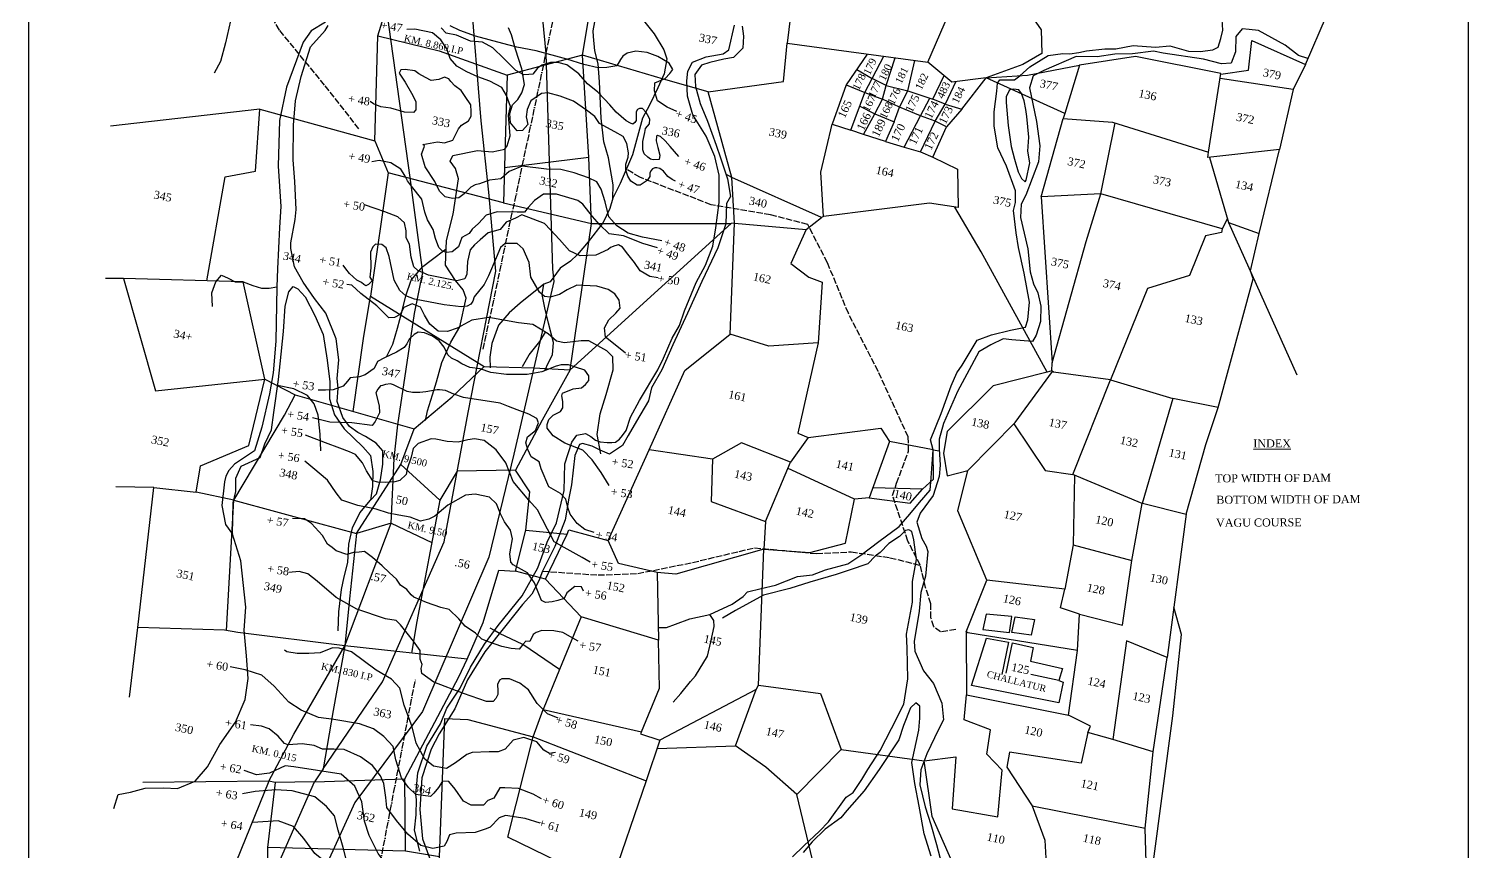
# Model space of a CAD drawing. Header units: millimetres. Extents: x 19 to 559, y 38 to 985.
# Drawn here: x 19 to 559, y 352 to 660 of the extents above; entities that cross this region are included whole.
import ezdxf

# ---------------------------------------------------------------- set-up
doc = ezdxf.new("R2010")
doc.units = ezdxf.units.MM
doc.header["$MEASUREMENT"] = 0
doc.linetypes.add('ACAD_ISO02W100', pattern=[15, 12, -3])
doc.linetypes.add('ACAD_ISO11W100', pattern=[33, 12, -3, 12, -3, 0, -3])
for name, color, linetype in [('CARTTRACK', 30, 'ACAD_ISO02W100'), ('contour', 31, 'Continuous'), ('DO LINE', 3, 'Continuous'), ('NALA', 4, 'Continuous'), ('SURVEY_BND', 7, 'Continuous'), ('SURVEY_NO', 7, 'Continuous'), ('TEXT', 7, 'Continuous')]:
    doc.layers.add(name, color=color, linetype=linetype)
doc.layers.add('TITLE', color=7, linetype='Continuous', lineweight=30)
doc.layers.add('VILL_UNIT_AREA', color=3, linetype='ACAD_ISO11W100', lineweight=25)
doc.styles.get("Standard").update_dxf_attribs({"font": 'TIMES.TTF', "height": 1.3})

msp = doc.modelspace()

# ---------------------------------------------------------------- linework, layer by layer
at = {"layer": 'CARTTRACK', "ltscale": 0.2}
for points in [[(143.08, 622.75), (130.22, 639.12), (113.32, 659.68), (100.37, 682.04)], [(211.9, 457.01), (232.7, 455.6), (247.55, 456.13), (268.11, 460.27), (291.29, 465.76), (314.56, 463.6), (327.61, 464.27), (342.1, 462.06), (353.45, 459.22), (348.83, 468.31), (343.09, 485.31), (344.59, 489.96), (349.02, 501.94), (348.97, 507.32), (337.7, 531.91), (326.52, 553.63), (318.67, 572.57), (311.3, 586.85), (297.36, 590.5), (275.07, 594.3), (248.42, 604.56), (243.35, 607.6)], [(366.79, 435.19), (361.09, 434.25), (358.52, 436.12), (357.43, 439.55), (357.43, 444.77), (355.47, 450.85), (353.45, 459.22)]]:
    msp.add_lwpolyline(points, dxfattribs=at)
at = {"layer": 'contour', "ltscale": 0.2}
for points in [[(168.03, 513.47), (168.76, 517.08), (170.66, 523.04), (172.16, 527.9), (174.15, 535.13), (177.55, 542.82), (180.95, 548.6), (183.29, 559.24), (182.13, 562.46), (179.27, 565.85), (175.59, 571.68), (175.95, 580.85), (178.46, 590.78), (180.34, 603.97), (179.27, 607.82), (177.3, 610.59), (178.28, 612.74), (187.51, 614.62), (192.97, 614.08), (197.72, 615.15), (198.7, 616.41), (199.78, 620.16), (199.11, 627.86), (199.89, 631.09), (198.39, 635.21), (196.66, 638.22), (192.19, 640.56), (187.62, 642.24), (183.54, 644.02), (179.75, 646.25), (177.32, 649.13), (176.04, 652.64), (173.75, 656.04), (170.62, 658.72), (163.98, 660.06), (161.08, 659.89)], [(262.99, 612.33), (259.76, 616.11), (257.84, 618.22), (256.1, 619.9), (255.04, 620.21), (254.55, 620.02), (254.42, 618.28), (255.11, 615.68), (255.85, 612.83), (255.66, 611.28), (253.3, 611.15), (252.31, 611.34), (251.38, 612.08), (250.01, 613.32), (249.46, 614.87), (249.46, 618.04), (250.26, 621.38), (250.45, 622.87), (251.94, 624.61), (252.06, 626.41), (251.26, 628.02), (250.7, 628.89), (249.39, 630.32), (248.28, 630.38), (247.47, 630.01), (246.97, 629.14), (246.97, 627.03), (246.97, 625.79), (246.54, 625.04), (245.79, 624.42), (244.92, 624.86), (243.18, 625.73), (239.46, 629.01), (237.1, 631.68), (235.11, 633.85), (232.67, 636.48), (228.69, 639.58), (225.46, 643.3), (220.99, 646.71), (217.58, 647.52), (214.85, 647.52), (211.68, 646.59), (210, 645.47), (208.2, 643.18), (206.78, 643.11), (204.85, 642.93), (201.93, 644.54), (197.4, 649.07), (193.33, 653.06), (189.36, 655.23), (184.95, 655.61), (179.61, 657.78), (175.76, 658.58), (173.96, 660.51)], [(262.26, 629.22), (258.55, 630.81), (254.95, 633.28), (253.87, 636.96), (253.98, 639.93), (257.85, 641.62), (259.59, 643.43), (260.75, 644.9), (259.4, 647.3), (255.1, 649.77), (251.08, 651.32), (246.82, 651.86), (243.57, 651.05), (241.94, 649.97), (241.17, 648.69), (239.75, 646.33), (235.96, 645.68), (232.79, 645.56), (227.33, 646.88), (220.98, 648.77), (209.46, 651.98), (202.24, 653.37), (196.98, 654.67), (186.78, 657.47), (180.91, 659.55), (177.3, 661.29)], [(261.78, 603.18), (260.53, 603.73), (258.8, 604.87), (257.26, 606.9), (255.82, 607.89), (254.72, 608.09), (253.93, 608.14), (253.09, 607.69), (252.54, 607), (252.14, 606.11), (252.14, 604.92), (251.15, 603.43), (248.52, 601.64), (247.33, 601.59), (244.94, 603.18), (243.9, 604.97), (243.1, 607.3), (243.1, 609.53), (244.05, 612.06), (244.1, 613.79), (243.5, 617.24), (242.06, 619.82), (239.03, 621.66), (233.22, 624.78), (231.53, 627.36), (228.33, 629.67), (223.51, 633.09), (218.45, 634.92), (213.93, 636.16), (211.55, 635.97), (207.52, 633.19), (206.08, 629.91), (205.79, 627.24), (206.38, 624.31), (204.4, 622.13), (202.36, 621.93), (199.88, 625), (199.68, 628.53), (200.62, 631.7), (202.66, 633.7), (204.1, 636.22), (205.14, 639.35), (204.1, 645.2), (201.71, 652.52), (200.22, 657.93), (199.13, 660.61)], [(256.63, 580.78), (249.31, 582.12), (244.03, 583.62), (239.79, 586.45), (236.76, 589.79), (235.39, 595.34), (233.84, 600.17), (232.2, 602.85), (229.06, 604.4), (223.73, 606.24), (218.8, 607.48), (213.42, 607.68), (204.23, 608.74), (199.35, 606.7), (196.31, 603.96), (192.02, 603.46), (188.24, 602.07), (186.69, 601.77), (184.99, 600.82), (182.54, 598.38), (180.55, 596.83), (178.16, 596.59), (175.37, 597.28), (173.28, 599.37), (171.59, 603), (167.85, 608.53), (166.5, 613.24), (167.54, 615.83), (167.64, 616.42), (167.05, 616.87), (172.48, 617.82), (175.17, 617.47), (178.27, 618.53), (179.17, 620.22), (180.36, 622.71), (181.51, 624.1), (184.1, 625.69), (185.09, 627.44), (185.14, 629.28), (185.04, 631.72), (182.85, 634.88), (181.41, 637.07), (179.02, 638.81), (177.52, 640.45), (176.77, 641.45), (175.18, 642.1), (172.99, 641.25), (170.15, 640.85), (168.01, 641.95), (165.57, 643.34), (164.02, 644.48), (160.47, 644.94), (158.82, 644.79), (158.18, 643.64), (160.37, 640.21), (162.81, 636.03), (164.36, 633.03), (164.36, 629.9), (163.56, 628.8), (160.12, 628.95), (154.99, 630.49), (151.3, 630.99), (148.52, 632.08), (147.27, 632.93)], [(254.92, 578.11), (249.54, 579.75), (242.26, 582.66), (236.82, 583.42), (233.27, 586.83), (230.68, 589.87), (227.04, 594.51), (225.08, 595.9), (217.17, 598.3), (212.29, 598.3), (208.87, 595.9), (206.47, 593.24), (205.08, 591.54), (202.35, 591.47), (194.87, 591.64), (190.82, 590.38), (187.84, 587.21), (185.57, 585.13), (184.43, 583.55), (181.64, 581.97), (180.44, 578.49), (178.03, 576.65), (175.88, 576.34), (174.42, 576.84), (173.09, 578.3), (171.83, 581.65), (170.88, 585.06), (168.79, 588.61), (167.78, 591.45), (166.64, 596.32), (162.82, 601.23), (161.23, 603.19), (160.28, 605.27), (158.83, 607.67), (155.09, 610.01), (150.66, 610.9), (147.88, 610.33)], [(255.25, 566.87), (252.06, 567.44), (248.52, 569.56), (246.4, 572.65), (243.85, 575.81), (241.9, 578.4), (240.31, 579.24), (239.02, 578.85), (237.32, 578.24), (236.43, 577.54), (231.91, 575.38), (226.06, 575.16), (222, 576.98), (218.21, 581.26), (214.82, 584.92), (212.58, 587.24), (204.17, 590.55), (201.76, 589.21), (198.28, 587.74), (195.96, 585.06), (191.54, 583.82), (188.46, 581.19), (186.45, 579.27), (184.8, 577.37), (183.77, 573.05), (183.5, 568.32), (182.83, 566.54), (179.8, 565.74), (169.18, 567.92), (165.21, 569.62), (163.65, 571.04), (162.71, 574.7), (162.04, 579.51), (160.84, 581.94), (160.75, 584.48), (160.12, 587.52), (157.71, 589.74), (152.85, 591.62), (149.13, 592.92), (145.16, 594.21)], [(243.04, 538.73), (238.51, 542.27), (235.5, 544.74), (235.18, 548.24), (236.74, 551.2), (239.4, 553.64), (240.98, 555.57), (240.62, 558.52), (239.04, 560.96), (236.45, 562.53), (232.29, 563.83), (224.75, 564.18), (221.17, 562.43), (218.24, 560.67), (214.71, 559.71), (212.69, 559.86), (210.77, 561.53), (207.49, 567.22), (206.93, 572.64), (204.61, 577.73), (202.39, 579.75), (197.95, 579.8), (196.18, 578.29), (194.52, 574.45), (191.69, 567.6), (189.96, 564.44), (186.28, 559.8), (185.82, 558.14), (184.97, 557.03), (183.65, 556.27), (181.38, 556.07), (175.07, 556.78), (163.95, 558.91), (160.72, 560.22), (158.4, 562.18), (156.28, 566.02), (154.46, 574.87), (153.35, 578.1), (151.63, 579.41), (149.31, 579.56), (148.3, 578.5), (147.45, 576.58), (147.6, 570.64), (147.14, 567.12), (148.1, 565.76), (146.68, 564.45), (145.67, 563.95), (144.87, 564.45), (144.11, 565.21), (142.34, 566.06), (139.57, 568.53), (138.2, 570.3), (137.14, 571.61)], [(153.39, 537.26), (155.75, 542.03), (157.57, 548.04), (159.29, 554.51), (160.72, 560.22), (162.65, 566.04), (167, 571.18), (170.17, 573.48), (175.83, 577.76)], [(233.76, 500.97), (232.39, 508.26), (233.55, 515.99), (235.72, 523.24), (238.32, 532.49), (238.18, 537.33), (236.01, 539.56), (229.21, 543.32), (226.32, 543.32), (220.1, 542.52), (217.14, 543.17), (214.03, 545.99), (208.21, 549.43), (202.93, 550.07), (191.73, 552.02), (185.37, 551.01), (179.92, 548.05), (176.24, 546.75), (172.84, 546.96), (169.66, 549.49), (167.71, 552.89), (166.12, 555.92), (163.08, 557.15), (159.97, 555.85), (158.6, 553.17), (156.36, 552.02), (154.33, 551.87), (149.85, 556.42), (143.85, 561.05), (140.38, 564.15), (138.5, 564.44)], [(236.82, 489.08), (233.85, 493.94), (230.51, 498.79), (226.96, 502.41), (220.29, 504.95), (215.93, 507.7), (213.59, 510.57), (213.59, 512.02), (214.24, 513.9), (215.84, 515.5), (218.67, 516.8), (219.54, 518.25), (219.54, 520.64), (219.17, 522.67), (219.4, 523.7), (223.32, 525.29), (226.47, 525.74), (228.01, 526.92), (229.27, 528.46), (229.19, 530.18), (227.8, 532.32), (224.25, 533.5), (221.64, 534.29), (218.85, 534.29), (216.95, 533.79), (211.61, 531.75), (206.11, 530.64), (198.41, 530.64), (192.47, 531.43), (188.46, 532.86), (184.69, 533.27), (181.68, 534.66), (179.96, 535.81), (177.81, 536.81), (176.45, 538.1), (174.98, 540.99), (173.16, 543.32), (170.65, 545.07), (167.64, 546.28), (165.24, 546.5), (163.81, 545.64), (161.95, 543.89), (160.98, 542.24), (160.05, 540.78), (157.2, 539.12), (152.73, 536.94), (150.01, 535.51), (148.83, 532.97), (145.46, 530.57), (143.31, 529.86), (139.84, 529.43), (138.77, 528.18), (137.19, 526.28), (133.38, 524.98), (130.55, 524.83), (127.79, 524.87)], [(204.33, 533.74), (206.85, 538.01), (210.89, 543), (212.98, 546.61)], [(128.79, 502.12), (128.52, 508.31), (127.8, 515.4), (126.28, 519.71), (123.85, 522.85), (118.73, 525.27), (112.62, 526.61)], [(231.24, 471.47), (227.74, 472.63), (224.83, 474.89), (222.24, 478.32), (221.4, 480.84), (220.62, 484.01), (218.61, 486.08), (214.21, 488.61), (211.42, 495.37), (210.64, 497.96), (207.66, 499.9), (206.37, 502.62), (205.65, 505.14), (206.24, 507.4), (209.28, 509.69), (210.38, 512.61), (209.73, 514.22), (206.82, 515.84), (202.42, 517.52), (199.11, 518.69), (196.01, 519.91), (182.24, 522.13), (178.62, 523.36), (175.51, 524.65), (173.31, 524.97), (172.4, 524.97), (168.19, 524.2), (165.86, 523.94), (163.21, 523.94), (161.13, 524.39), (156.08, 526.79), (154.92, 527.17), (153.1, 526.98), (151.94, 526.53), (151.23, 526.4), (150.13, 525.23), (149.48, 523.81), (150.64, 518.9), (150.84, 516.37), (149.15, 513.07), (148.05, 511.65), (140.39, 512.6), (132.23, 512.86), (125.63, 514.41)], [(229.7, 460.4), (226.75, 462.19), (220.04, 465.94), (216.22, 468.02), (213.8, 472.7), (210.02, 480.02), (206.73, 483.66), (200.83, 490.65), (198.17, 497.61), (194.47, 502.47), (189.96, 505.99), (186.43, 506.62), (183.94, 506.16), (180.23, 505.35), (176.1, 505.64), (171.96, 506.46), (170.16, 506.63), (165.3, 504.89), (163.41, 502.92), (162.67, 499.7), (161.18, 495.3), (160.84, 493.27), (158.44, 491.02), (156.5, 490.54), (153.19, 490.22), (150.14, 490.39), (148.31, 490.91), (145.86, 494.64), (144.43, 497.58), (141.75, 500.69), (139.6, 501.77), (135.88, 503.1), (130.6, 505.15), (123.06, 508)], [(227.2, 449.57), (226.48, 451.17), (224, 451.27), (221.06, 448.9), (220.03, 446.78), (217.6, 446.06), (215.54, 445.55), (213.01, 445.34), (211.51, 446.06), (210.32, 449.21), (208.93, 452.66), (206.25, 456.43), (203.97, 457.61), (200.88, 459.42), (200.05, 460.34), (199.67, 463.47), (200.04, 465.68), (200.6, 469.14), (199.88, 472.44), (197.66, 475.53), (196.16, 478.45), (194.61, 482.21), (191.98, 484.79), (186.66, 485.82), (183.05, 485.51), (176.37, 481.7), (171.47, 477.62), (169.25, 476.54), (166.1, 475.71), (162.28, 477.21), (158.05, 477.98), (154.12, 478.7), (149.55, 480.27), (142.68, 481.61), (136.65, 483.62), (134.58, 486.35), (131.33, 491.15), (125.86, 495.69), (122.76, 498.27)], [(225.27, 430.81), (219.49, 434.08), (216.14, 434.63), (211.67, 434.84), (209.56, 434.08), (208.35, 433.25), (207.19, 430.67), (205.66, 430.85), (204.55, 429.49), (203.17, 427.81), (200.11, 428.1), (196.69, 428.76), (192.04, 430.43), (189.13, 431.59), (186.76, 433.74), (182.94, 436.46), (180.56, 439.14), (176.89, 442.66), (173.79, 443.43), (168.37, 445.32), (163.68, 447.24), (162.62, 448.11), (161, 450.18), (158.71, 451.78), (157.22, 454.03), (154.49, 456.39), (151.76, 459.01), (148.16, 462.1), (145.2, 464.37), (143.16, 464.19), (141.05, 463.97), (138.61, 463.24), (134.5, 464.59), (133.01, 465.93), (131.33, 467.13), (129.48, 470.44), (125.25, 474.85), (122.74, 476.67), (118.16, 476.71)], [(217.71, 401.91), (213.75, 403.53), (209.88, 407.44), (206.58, 412.57), (203.38, 415.1), (199.51, 416.67), (196.6, 416.67), (195.74, 416.24), (195.07, 414.57), (195.17, 412.19), (195.17, 410.81), (194.45, 409.28), (193.36, 408.14), (190.9, 408.15), (182.26, 411.24), (171.14, 415.49), (166.7, 418.63), (166.46, 420.59), (166.8, 422.07), (166.08, 424.07), (166.08, 425.97), (166.03, 427.26), (163.54, 430.74), (161.2, 433.84), (158.62, 436.89), (157.1, 438.55), (153.04, 439.22), (142.25, 442.8), (134.55, 447.11), (127.48, 453.31), (123.95, 455.98), (120.71, 456.93), (116.79, 456.5)], [(216.74, 389.15), (214.51, 388.71), (212.38, 390.02), (209.72, 393.11), (204.87, 394.71), (200.9, 393.69), (197.83, 390.31), (195.32, 389.39), (191.92, 389.34), (185.53, 389.15), (183.55, 388.32), (179.33, 385.18), (175.89, 383.05), (171.04, 383.97), (167.79, 386.53), (164.55, 392.63), (163.04, 398.66), (160.09, 406.88), (158.44, 413.22), (155.33, 416.54), (149.57, 419.92), (140.27, 426.84), (135.72, 428.2), (133.2, 428.34), (128.53, 426.41), (124.31, 426.17), (120, 426.17), (116.03, 426.75), (115.21, 427.38)], [(211.55, 371.76), (208.35, 373.51), (202.91, 375.57), (197.71, 375.88), (195.83, 375.88), (193.64, 371.95), (191.45, 371.13), (189.82, 369.38), (185.19, 369.38), (182.31, 370.82), (179.18, 375.32), (176.8, 378.2), (174.42, 378.39), (172.85, 376.01), (171.16, 373.88), (169.88, 372.58), (164.37, 373.39), (161.62, 376.02), (158.99, 379.65), (156.92, 386.35), (155.92, 391.29), (152.41, 395.13), (148.59, 398.01), (143.27, 399.82), (133.73, 401.4), (127.97, 402.22), (121.45, 404.91), (116.82, 407.97), (111.31, 413.97), (106.68, 418.04), (100.4, 420), (94.83, 421.13)], [(210.96, 362.66), (205.35, 364.33), (197.96, 365.52), (195.58, 364.57), (192.28, 361.16), (190.77, 360.48), (186.59, 359.09), (179.55, 358.89), (177.05, 358.3), (176.06, 355.8), (174.97, 354.04), (170.84, 353.17), (166.23, 354.2), (161.43, 358.44), (157.22, 363.6), (153.51, 368.51), (153.19, 372.24), (152.36, 377.48), (151.2, 380.36), (148.18, 384.25), (143.65, 387.43), (137.56, 390.22), (133.71, 390.3), (129.46, 390.34), (126.28, 391.72), (121.83, 392.28), (116.57, 392.01), (115.22, 392.41), (112.87, 395.27), (109.42, 397.96), (106.56, 398.96), (102.51, 399.43)], [(204.55, 342.72), (200.48, 344.85), (192.62, 347.04), (184.3, 347.81), (177.53, 347.29), (171.33, 342.85), (167.14, 339.5), (165.65, 336.6), (164.56, 335.89), (163.01, 336.34), (159.79, 340.27), (156.69, 342.91), (154.37, 345.81), (150.31, 351.23), (146.89, 357.99), (145.21, 363.38), (144.18, 370.6), (141.6, 376.52), (136.44, 380.96), (118.69, 383.7), (115.46, 384.08), (109.51, 381.32), (104.68, 380.67), (100.1, 382.35)], [(204.4, 332.33), (196.22, 335.92), (192.36, 337.62), (180.65, 337.36), (179.27, 333.96), (176.85, 331.68), (173.7, 330.57), (168.33, 331.09), (162.51, 331.23), (151.39, 335.08), (144.65, 338.94), (138.82, 347.1), (137.23, 353.55), (135.27, 360.02), (133.96, 365.38), (130.94, 368.87), (126.56, 372.53), (118.12, 374.75), (111.9, 375.15), (104.18, 374.43), (99.41, 373.58)], [(200.97, 315.66), (190.08, 318.64), (179.45, 320.77), (166.71, 321.69), (162.72, 321.56), (162.06, 319.84), (162.59, 317.19), (160.53, 315.2), (155.95, 315.53), (150.54, 317.19), (147.29, 322.76), (144.63, 325.94), (139.19, 329.39), (137, 330.78), (134.47, 335.16), (132.41, 343.1), (130.48, 348.07), (126.5, 351.19), (122.38, 356.83), (118.53, 361.33), (112.82, 363.46), (103.38, 362.88)]]:
    msp.add_lwpolyline(points, dxfattribs=at)
at = {"layer": 'DO LINE', "ltscale": 10}
for points in [[(66.2, 488.31), (52.04, 488.62)], [(57.12, 409.82), (60.22, 435.92), (66.2, 488.31), (82.03, 486.66)]]:
    msp.add_lwpolyline(points, dxfattribs=at)
at = {"layer": 'NALA', "ltscale": 0.2}
for points in [[(44.95, 689.4), (54.91, 689.31), (63.72, 690.3), (73.76, 691.53), (80.67, 692.85), (87.01, 692.77), (92.53, 691.37), (94.01, 689.31), (95.74, 683.23), (94.91, 674.35), (94.91, 663.13), (93.07, 654.94), (91.15, 647.9), (88.86, 643.64)], [(238.24, 596.77), (238.31, 601.77), (236.62, 611.82), (234.87, 617.86), (233.93, 626.73), (233.24, 640.33), (232.8, 647.14), (231.55, 651.9), (230.99, 657.27), (230.93, 659.46), (234.12, 676.99)], [(248.69, 664.56), (253.77, 658.34), (257.34, 652.34), (258.53, 648.97), (257.49, 643.28), (255.12, 638.14), (252.04, 631.65), (249.4, 626.7), (245.66, 613.01), (241.05, 602.19), (238.24, 596.77), (237.13, 592.91), (234.66, 587.66), (229.04, 580.41), (224.99, 575.64), (222.38, 573.19), (218.47, 570.52), (214.74, 565.38), (212.32, 564.55), (203.52, 557.41), (199.44, 553.85), (195.35, 549.16), (192.93, 542.37), (192.14, 537.19), (192.31, 533.2)], [(255.58, 435.97), (258.33, 435.9), (261.75, 437.17), (267.06, 439.18), (274.64, 440.79), (282.91, 444.65), (287.14, 447.53), (288.75, 449.34), (293.78, 450.55), (299.16, 451.82), (307.48, 454.98), (313.01, 455.61), (317.91, 457.55), (326.3, 459.83), (331.2, 462.98), (337.91, 468.15), (345.52, 473.75), (349.61, 478.37), (353.17, 482.8), (357.13, 487.36), (357.54, 491.99), (358.28, 502.42), (357.34, 506.18), (361.23, 516.1), (364.99, 526.47), (367.14, 531.29), (369.22, 534.18), (374.81, 543.53), (380.18, 545.6), (387.23, 547.28), (392.87, 548.49), (393.74, 551.17), (394.42, 557.85), (392.4, 568.72), (390.25, 578.31), (389.38, 583.78), (388.44, 592.1), (389.18, 595.18), (389.18, 599.54), (385.82, 608.76), (382.53, 615.63), (381.19, 623.68), (381.19, 629.11), (382.13, 636.89), (382.4, 639.84), (383.34, 641.05), (388.78, 641.05), (390.73, 642.57), (394.49, 645.92), (398.79, 648.54), (401.34, 650.21), (406.84, 650.95), (409.53, 650.82), (412.88, 651.29), (415.77, 651.96), (422.69, 652.76), (426.78, 652.76), (433.27, 653.91), (441.66, 653.37), (446.97, 653.84), (453.95, 651.83), (458.31, 651.76), (463.08, 652.36), (465.16, 653.37), (466.1, 656.59), (466.84, 659.74), (466.64, 663.7)], [(103.92, 502.05), (99.87, 499.4), (96.41, 497.16), (94.27, 494.71), (93.15, 492.58), (92.74, 490.44), (91.72, 481.58), (93.04, 474.45), (95.69, 470.89), (95.9, 482.6), (96.92, 486.87), (96.92, 491.86), (98.95, 496.34), (106.09, 499.6), (107.83, 504.72), (110.37, 510.01), (111.19, 516.43), (112.93, 528.79), (113.54, 534.7), (114.77, 546.75), (115.48, 556.32), (116.8, 561.61), (118.44, 563.65), (120.17, 562.73), (122.92, 559.78), (126.59, 552.75), (129.65, 545.63), (131.18, 536.06), (132.23, 527.98), (132.04, 521.57), (133.99, 515.55), (137.49, 510.29), (144.58, 503.59), (147.44, 500.38), (148.29, 494.39), (148.22, 488.73), (147.44, 483.59), (149.65, 485.95), (151.15, 491.22), (152, 497.14), (152.08, 502.06), (149.58, 504.95), (145.58, 507.52), (142.72, 508.95), (139.51, 511.23), (137.08, 514.58), (134.94, 520.64), (135.28, 525.63), (134.94, 529.24), (135.51, 536.23), (134.51, 544.02), (130.66, 553.64), (126.45, 559.21), (122.23, 565.23), (118.88, 571.01), (117.59, 577.92), (117.59, 579.99), (119.16, 588.74), (119.52, 592.52), (119.02, 603), (118.45, 611.11), (118.52, 624.08), (119.37, 633.28), (121.44, 642.32), (124.94, 653.44), (130.37, 659.61), (131.51, 661.46)], [(130.52, 662.65), (125.2, 659.48), (122.18, 655.24), (119.68, 648.5), (115.88, 638.34), (113.33, 625.88), (112.87, 608.69), (113.79, 593.63), (113.28, 585.81), (112.56, 570.24), (112.36, 563.5), (111.99, 543.15), (110.99, 531.28), (109.54, 523.42), (106.64, 510.93), (103.92, 502.05)], [(164.37, 373.39), (165.14, 381.49), (168.5, 391.42), (173.67, 399.83), (176.09, 405.67), (181.06, 413.13), (184.96, 421.04), (190.2, 429.73), (195.23, 436.7), (204.24, 447.8), (210.15, 458.33), (213.65, 467.88), (217.07, 475.12), (220.03, 487.23), (220.23, 497.29), (222.86, 505.38), (224.8, 508), (227.96, 508.54), (230.04, 507.53), (231.72, 506.12), (233.53, 505.52), (236.15, 505.25), (237.83, 505.25), (239.24, 505.38), (240.71, 506.52), (241.85, 507.8), (243.26, 509.74), (244.81, 514.7), (248.24, 520.97), (255.15, 532.43), (257.24, 536.79), (260.47, 544.27), (263.22, 549.03), (265.1, 554.53), (269.47, 565.1), (273.03, 571.67), (275.71, 578.78), (276.8, 585.66), (278.07, 595.11), (278.14, 605.41), (276.46, 612.38), (273.17, 620.03), (268.2, 627.98), (266.19, 634.95), (265.92, 640.72), (266.32, 644.34), (268.14, 647.74), (273.24, 649.69), (279.62, 650.83), (281.7, 652.37), (283.85, 661.62)], [(286.74, 661.18), (287.2, 657.46), (287, 652.96), (283.44, 649.48), (279.89, 648.81), (274.58, 647.6), (271.5, 646.53), (269, 643.08), (269.2, 638.65), (271.01, 632.22), (273.76, 625.58), (276.93, 616.56), (278.61, 611.86), (281.16, 604.05), (282.37, 597.41), (280.83, 594.8), (280.62, 587.13), (277.6, 578.14), (271.55, 565.57), (266.25, 553.63), (260.67, 541.86), (256.64, 532.44), (252.74, 525.66), (251.6, 520.77), (247.15, 513.23), (243.93, 507.8), (241.92, 504.11), (236.95, 500.82), (233.46, 502.3), (230.44, 503.91), (226.88, 504.85), (225.81, 504.45), (223.99, 500.36), (222.78, 489.32), (221.77, 484.35), (220.43, 476.31), (216.53, 466.22), (211.9, 457.01), (210.49, 453.45), (207.94, 448.36), (204.37, 444.58), (198.13, 436.66), (190.26, 426.85), (183.82, 416.3), (178.97, 405.47), (173.13, 396.02), (170.1, 390.35), (166.61, 379.55), (165.87, 367.72), (166.88, 356.72), (169.5, 349.58)], [(498.73, 649.05), (495.21, 650.24), (490.23, 654.1), (480.17, 659.58), (476.73, 660), (474.13, 660.14), (471.68, 657.33), (471.54, 651.58), (469.99, 647.3), (466.34, 647.02), (459.67, 648.78), (444.53, 651.09), (440.81, 651.79), (432.94, 650.87), (426.41, 650.66), (419.8, 649.68), (411.87, 649.82), (399.83, 644.61), (395.82, 642.64), (394.42, 638.08), (397.02, 625.45), (398.28, 616.4), (397.72, 610.32), (393.01, 597.83), (391.26, 594.47), (391.04, 589.51), (393.78, 577.73), (394.7, 569.19), (395.89, 564.7), (397.51, 561.26), (398.63, 556.35), (398.56, 550.53), (396.88, 545.41), (395.54, 543.09), (387.82, 543.72), (384.59, 544.01), (379.93, 541.86), (375.44, 539.19), (370.87, 530.77), (367.36, 524.32), (362.22, 512.36), (360.54, 506.51), (360.54, 502.8), (360.89, 496.76), (360.54, 492.44), (358.29, 485.36), (353.44, 478.76), (352.18, 475.33), (354.08, 469.32), (355.62, 466.44), (356.32, 464.41), (355.41, 455.15), (353.65, 448.99), (353.02, 441.98), (351.2, 430.68), (351.41, 427.1), (354.71, 419.66), (358.37, 414.91), (361.6, 407.61), (362.16, 401.3), (360.27, 397.65), (355.91, 388.63), (353.73, 382.6), (353.31, 376.92), (355.35, 368.73), (357.39, 362.14), (359.49, 354.63), (361.46, 347.47)], [(88.18, 556.12), (87.9, 561.34), (89.41, 565.38), (91.55, 567.96), (94.08, 566.73), (96.72, 565.38), (99.75, 565.38), (103.29, 563.98), (106.55, 563.02), (109.42, 563.02), (112.36, 563.5)], [(212.8, 532.21), (214.08, 535.13), (215.63, 538.11), (215.96, 542.73), (214.14, 549.91), (212.71, 555.69), (211.73, 560.7), (212.32, 564.55)], [(135.35, 434.69), (135.51, 441.74), (136.55, 450.16), (137.51, 454.96), (138.88, 460.21), (139.36, 467.1), (140.72, 473.27), (143.38, 478.91), (147.44, 483.59)], [(51.24, 368.07), (52.8, 373.31), (57.43, 374.21), (62.97, 375.72), (69.91, 375.82), (75.14, 375.62), (81.68, 378.33), (86.31, 383.76), (90.95, 392.04), (96.79, 400.48), (100.41, 408.92), (101.62, 416.81), (100.92, 425.35), (100.11, 434.9), (100.72, 443.5), (98.81, 460.89), (95.69, 470.89)], [(305.56, 350.01), (309.82, 354.11), (315.7, 359.62), (319.09, 363.11), (325.71, 372.37), (328.34, 374.1), (331.52, 379), (333.8, 382.73), (338.37, 389.87), (342.72, 398.02), (347.36, 407.17), (348.81, 416.7), (348.54, 428.2), (348.26, 433.38), (350.61, 445.46), (350.55, 453.1), (352, 461.38), (351.03, 468.7), (350.34, 471.88), (349.16, 472.5), (347.92, 472.29), (345.71, 470.01), (341.63, 467.39), (338.38, 464.01), (336.58, 462.69), (333.75, 459.73), (326.81, 457.38), (321.91, 455.79), (312.02, 452.96), (304.56, 450.47), (294.75, 448.06), (284.2, 442.23), (279.29, 439.47)], [(260.8, 407.91), (263.76, 411.13), (267.32, 415.69), (269.2, 417.77), (273.77, 425.17), (274.91, 430.53), (276.18, 436.23), (276.05, 438.58), (274.64, 440.79)], [(357.55, 350.28), (354.9, 358.57), (353.03, 369), (351.39, 377.45), (350.3, 385.31), (352.88, 397.47), (353.34, 401.9), (353.34, 406.5), (351.86, 407.74), (349.76, 405.87), (347.19, 399.26), (345.47, 393.89), (338, 382.68), (332.45, 374.71), (325.98, 367.31), (323.72, 364.59), (317.76, 360.34), (312.94, 355.59), (309.61, 351.59)], [(165.88, 352.08), (163.93, 359.99), (164.54, 365.76), (164.67, 371.53), (164.37, 373.39)]]:
    msp.add_lwpolyline(points, dxfattribs=at)
msp.add_lwpolyline([(393.1, 603.54), (394.52, 609.97), (393.79, 614.34), (394.16, 619.66), (393.39, 627.31), (392.98, 629.92), (392.46, 633.2), (391.44, 636.02), (390.41, 637.3), (388.36, 637.61), (387.33, 637.46), (386.77, 637.1), (385.64, 634.69), (385.64, 632.59), (386.36, 623.98), (387.48, 616.08), (388.82, 611.33), (390.11, 606.66), (391.44, 604.1), (392.82, 602.87)], close=True, dxfattribs=at)
at = {"layer": 'SURVEY_BND', "ltscale": 0.2}
for points in [[(313.45, 917.03), (264.19, 814.9), (228.89, 742.52), (208.03, 703.72), (213.18, 650.94), (215.58, 570.1), (216.09, 565.57), (201.18, 500.81), (191.71, 462.23), (166.91, 404.44), (141.56, 370.33), (117.9, 318.58), (104.74, 289.87), (89.01, 238.12), (74.6, 188.34)], [(129.72, 382.98), (151.98, 415.53), (175.07, 468.02), (184, 516.42), (194.42, 569.36), (191.71, 598.96), (188.86, 625.78), (185.02, 673.34), (181.36, 709.9), (203.24, 751.32), (214.6, 773.09), (240.48, 801.05), (245.91, 806.76)], [(155.16, 475.04), (156.29, 499.18), (157.65, 511.89), (163.95, 553.52), (167, 568.85), (162.25, 604.54), (154.45, 660.86), (147.14, 715.67), (166.16, 754.2)], [(449.21, 710.91), (383.98, 697.17), (367.64, 696.2), (309.07, 700.01), (303.54, 654.8), (356.3, 647.65), (367.32, 673.19), (380.74, 692.36), (395.05, 681.72), (392.77, 668.49), (398.81, 659.84), (399.05, 650.98), (391.9, 646.84), (378.16, 641.89), (365.29, 640.26), (356.3, 647.65)], [(273.94, 636.56), (257.28, 641.37), (226.92, 650.31), (231.58, 678.62), (285.39, 673.75), (309.07, 700.01)], [(150.14, 657.51), (159.59, 687.93), (199.64, 693.42), (231.58, 678.62)], [(497.89, 646.85), (505.69, 665.08), (521.93, 666.92)], [(149, 618.23), (150.14, 657.51), (173.1, 651.95), (198.7, 642.86), (197.93, 617.62), (197.21, 595.01), (154.07, 606.23)], [(317.14, 589.87), (316.5, 589.47), (282.87, 604.48), (273.94, 636.56), (302.25, 640.41), (303.54, 654.8)], [(466.1, 643.15), (476.43, 644.66), (477.74, 655.77), (497.89, 646.85), (493.25, 637.49), (465.86, 641.62)], [(226.92, 650.31), (198.7, 642.86)], [(229.26, 612), (226.92, 650.31)], [(333.54, 650.74), (325.73, 639.15), (332.66, 636.35), (339.81, 649.89)], [(340.73, 638.94), (344.09, 649.31)], [(340.73, 638.94), (348.74, 636.99), (351.41, 648.32)], [(407.66, 628.51), (406.96, 626.64), (425.51, 625.24), (461.47, 614), (466.15, 643.48), (434.12, 649.87), (413.11, 646.58)], [(329.64, 644.95), (335.45, 641.64)], [(348.74, 636.99), (358.11, 633.9), (362.39, 642.65)], [(378.16, 641.89), (393.7, 642.84), (413.11, 646.58), (407.66, 628.51), (378.16, 641.89)], [(325.73, 639.15), (320.38, 624.52), (327.38, 622.22), (332.66, 636.35)], [(332.66, 636.35), (339.36, 633.82), (340.73, 638.94), (335.45, 641.64)], [(353.57, 627.56), (345.64, 630.87), (348.74, 636.99)], [(366.73, 640.44), (362.73, 632.02), (358.11, 633.9)], [(362.73, 632.02), (369.07, 630.15), (378.16, 641.89)], [(493.25, 637.49), (488.08, 614.97), (461.28, 612), (461.28, 612), (461.47, 614)], [(330.75, 631.25), (336.47, 628.41), (339.36, 633.82)], [(345.64, 630.87), (339.36, 633.82)], [(359.05, 625.54), (353.57, 627.56), (357.03, 634.25)], [(369.07, 630.15), (363.23, 623.45), (359.05, 625.54), (362.73, 632.02)], [(105.9, 630.13), (50, 623.68)], [(86.12, 565.78), (92.94, 604.76), (104.32, 606.86), (105.9, 630.13), (149, 618.23), (154.07, 606.23), (147.4, 560.01)], [(343.68, 625.32), (340.43, 617.97), (332.21, 620.56), (336.47, 628.41)], [(336.47, 628.41), (343.68, 625.32), (345.64, 630.87)], [(340.43, 617.97), (347.44, 615.86), (353.57, 627.56)], [(421.07, 598.38), (398.78, 597.23), (406.96, 626.64)], [(358.11, 612.12), (367.43, 607.56), (367.65, 593.26), (356.91, 594.84), (317.14, 589.87), (316.2, 606.44), (320.38, 624.52)], [(332.21, 620.56), (327.38, 622.22)], [(347.44, 615.86), (353.5, 614.14), (359.05, 625.54)], [(353.5, 614.14), (358.11, 612.12), (363.23, 623.45)], [(468.57, 589.17), (466.63, 585.3), (421.07, 598.38), (426.49, 624.94)], [(197.21, 595.01), (230.29, 587.32), (229.26, 612), (197.63, 608.11)], [(461.8, 612.05), (469.02, 587.65), (480.53, 583.56), (488.08, 614.97)], [(283.89, 587.34), (282.87, 604.48), (280.6, 605.76)], [(402.73, 532.12), (401.08, 531.62), (376.31, 576.71), (366.42, 593.44)], [(398.78, 597.23), (402.86, 535.01), (415.65, 580.52), (421.07, 598.38)], [(283.89, 587.34), (310.72, 585.05), (316.5, 589.47)], [(205.65, 472.33), (221.1, 470.85), (221.81, 472.46), (236.43, 468.53), (251.9, 502.43), (265.25, 532.23), (282.21, 545.77), (283.89, 587.34), (282.55, 587.21)], [(230.29, 587.32), (282.55, 587.21), (222.22, 532.48), (230.29, 587.32)], [(310.72, 585.05), (304.95, 572.24), (311.75, 567.19), (316.7, 565.34), (315.15, 542.54), (296.71, 541.3), (282.21, 545.77)], [(466.63, 585.3), (466.34, 583.95), (460.41, 582.67), (454.39, 567.75), (438.58, 562.94), (424.73, 528.68), (403.33, 531.6), (402.73, 532.12), (402.86, 535.01)], [(465.08, 518.28), (478.17, 566.56), (477.25, 569.54), (480.53, 583.56)], [(469.02, 587.65), (494.57, 530.6)], [(54.81, 566.69), (48.06, 566.71)], [(107.87, 528.97), (99.75, 565.38), (54.81, 566.69), (66.85, 524.56), (107.87, 528.97)], [(140.94, 516.86), (144.74, 544.17), (147.4, 560.01), (189.97, 533.7)], [(315.15, 542.54), (307.53, 508.69), (311.44, 507.05), (304.85, 497.89), (286.4, 505.09), (275.59, 498.92), (251.9, 502.43)], [(96.16, 483.68), (82.03, 486.66), (83.72, 496.49), (101.86, 504.04), (107.87, 528.97), (119.24, 523.08)], [(179.96, 494.54), (173.39, 483.64), (158.85, 497.03), (163.8, 510.31), (177.97, 522.27), (189.97, 533.7), (208.63, 533.19), (222.22, 532.48), (211.74, 513.63), (201.73, 494.91)], [(401.08, 531.62), (380.82, 526.44), (363.48, 509.29), (362.19, 501.2), (363.48, 492.68), (371.24, 494.74), (388.99, 512.74), (403.03, 531.86)], [(388.47, 512.21), (400.28, 494.74), (410.64, 493.18), (424.73, 528.68)], [(424.73, 528.68), (448.13, 521.69), (436.67, 482.38), (410.64, 493.18)], [(96.16, 483.68), (115.13, 515.5), (119.24, 523.08), (163.8, 510.31)], [(436.71, 482.52), (453.08, 478.43), (460.54, 504.53), (465.08, 518.28), (448.13, 521.69)], [(311.44, 507.05), (338.64, 510.65), (341.94, 505.61), (334.31, 484.51), (328.85, 484.03), (328.85, 484.03), (303.75, 495.58)], [(354.3, 487.79), (358.4, 491.44), (358.28, 502.42), (341.94, 505.61)], [(358.28, 502.42), (360.58, 502.09)], [(142.21, 471.08), (158.85, 497.03)], [(275.59, 498.92), (275.07, 483.07), (295.43, 475.66), (304.85, 497.89)], [(183.71, 424.06), (189.68, 437.75), (195.49, 457.35), (201.82, 457.02), (205.65, 472.33), (207.11, 486.8), (201.73, 494.91), (179.96, 494.54)], [(410.73, 466.86), (407.62, 450.32), (378.4, 453.68), (367.54, 479.59), (371.24, 494.74)], [(411.28, 492.91), (410.73, 466.86), (432.79, 461), (436.67, 482.38)], [(334.31, 484.51), (349.66, 482.45), (354.3, 487.79), (335.64, 488.18)], [(93.44, 434.77), (96.16, 483.68), (127.43, 475.18), (142.21, 471.08), (139.54, 446.6), (137.75, 429.02)], [(173.39, 483.64), (164.78, 438.21), (162.73, 426.33)], [(295.43, 475.66), (294.86, 465.3), (312.07, 464.06), (325.46, 467.56), (328.85, 484.03)], [(137.75, 429.02), (155.16, 475.04), (142.21, 471.08)], [(155.16, 475.04), (170.39, 467.81)], [(453.08, 478.43), (445.94, 424.66), (430.69, 430.89), (425.63, 393.98), (416.29, 396.55), (417.32, 398.94), (409.02, 403.05), (412.44, 427.29), (413.13, 440.89), (429.22, 436.78), (432.79, 461)], [(226.39, 439.95), (213.03, 453.99), (221.1, 470.85)], [(294.86, 465.3), (261.89, 455.95), (254.88, 456.46), (240.34, 459.84), (236.43, 468.53)], [(291.93, 412.68), (292.82, 414.32), (294.86, 465.3)], [(213.03, 453.99), (201.82, 457.02)], [(254.88, 456.46), (255.36, 431.16)], [(412.44, 427.29), (371.32, 433.88), (371.32, 433.88), (370.71, 434.31), (378.4, 453.68)], [(413.13, 440.89), (406.02, 443.33), (407.62, 450.32)], [(440.05, 234.99), (444.34, 234.08), (444.34, 311.94), (440.59, 346.45), (448.09, 402.85), (451.38, 433.27), (448.45, 443.53)], [(249.01, 396.88), (255.68, 413.18), (255.36, 431.16), (226.39, 439.95), (218.24, 420.24), (212.09, 405.22)], [(387.75, 440.1), (378.15, 440.97), (376.97, 435.17), (386.89, 434.06), (387.75, 440.1)], [(389, 439.93), (396.28, 438.89), (395, 433.06), (387.72, 434.02), (389, 439.93)], [(137.75, 429.02), (97.68, 434.03), (92.66, 434.91), (60.22, 435.92)], [(218.24, 420.24), (204.55, 429.49), (195.71, 433.65), (193.85, 434.78), (192.21, 435.68)], [(370.71, 434.31), (370.77, 410.63), (409.02, 403.05)], [(405.34, 407.66), (372.65, 414.13), (378.32, 431.9), (386.54, 430.48), (383.98, 418.3)], [(109.28, 378.41), (118.64, 395.94), (137.75, 429.02)], [(160.56, 352.13), (160.34, 379.22), (180.56, 417.43), (183.71, 424.06), (137.75, 429.02), (133.45, 404.8), (129.72, 382.98), (126.39, 378.13), (160.34, 379.22)], [(385.66, 418.84), (388.05, 430.21), (395.71, 428.41), (394.76, 423.3), (406.73, 420.54), (405.34, 416.08), (394.86, 418.26)], [(440.79, 389.39), (445.94, 424.66)], [(405.34, 416.08), (407.05, 415.49), (405.34, 407.66)], [(254.81, 390.55), (284.26, 391.6), (291.93, 412.68), (255.88, 393.69)], [(292.82, 414.32), (316.13, 411.23), (323.8, 390.24)], [(400.42, 340.93), (396.05, 341.88), (393.58, 347), (375.87, 348.64), (366.66, 345.32), (357.98, 365.08), (354.93, 385.93), (366.73, 387.43), (365.42, 367.95), (382.58, 365.01), (384.13, 382.49), (378.38, 388.46), (379.83, 397.64), (369.92, 401.28), (370.77, 410.63)], [(208.38, 395.01), (212.09, 405.22), (249.01, 396.88), (248.64, 396.13), (255.88, 393.69), (250.74, 378.51)], [(173.3, 350.02), (175.25, 401.88), (183.86, 401.43), (208.38, 395.01)], [(237.15, 338.71), (198.87, 357.42), (208.38, 395.01), (250.74, 378.51), (237.15, 338.71)], [(416.29, 396.55), (413.77, 385.06), (386.9, 389.2), (385.92, 383.55), (395.43, 369.11), (437.77, 360.75), (440.79, 389.39), (425.63, 393.98)], [(307.18, 373.37), (295.6, 383.59), (284.26, 391.6)], [(412.53, 242.87), (375.39, 247.44), (377.62, 266.94), (353.55, 270.74), (346.57, 286.68), (327.34, 288.84), (316.08, 336.36), (307.18, 373.37), (323.8, 390.24), (354.93, 385.93)], [(111.74, 377.9), (109.28, 378.41), (62.12, 377.8)], [(109.28, 378.41), (84.82, 318.06), (84.57, 291.96), (76.83, 220.99), (73.21, 195)], [(97.17, 311.7), (126.39, 378.13)], [(126.39, 378.13), (111.74, 377.9), (108.82, 353.54)], [(395.43, 369.11), (400.19, 356.26), (400.57, 349.53), (438.22, 343.63), (437.77, 360.75)], [(167.42, 308.51), (173.3, 350.02), (160.56, 352.13), (108.82, 353.54), (108.68, 319.72)]]:
    msp.add_lwpolyline(points, dxfattribs=at)
at = {"layer": 'TITLE', "ltscale": 0.2}
msp.add_lwpolyline([(19.36, 985.39), (558.82, 985.39), (558.82, 37.61), (19.36, 37.61)], close=True, dxfattribs=at)
at = {"layer": 'VILL_UNIT_AREA', "ltscale": 0.2}
for points in [[(189.67, 540.15), (206.33, 618.29), (240.31, 780.22), (278.59, 961.57)], [(115.48, 158.94), (147.95, 331.39), (164.29, 416.64)]]:
    msp.add_lwpolyline(points, dxfattribs=at)

# ---------------------------------------------------------------- texts
at = {"layer": 'CARTTRACK', "ltscale": 0.2}
for s, height, rotation, p in [('+ 47', 3, 351.4889, (151.03, 660.18)), ('KM. 8.860.I.P', 2.6, 347.1669, (159.75, 655.54)), ('+ 48', 3, 351.4889, (138.84, 632.63)), ('+ 45', 3, 342.0261, (261.41, 627.18)), ('+ 49', 3, 351.4889, (138.99, 611.11)), ('+ 46', 3, 342.0261, (264.63, 609.33)), ('+ 47', 3, 342.0261, (262.32, 600.78)), ('+ 50', 3, 351.4889, (137, 593.19)), ('+ 49', 3, 342.0261, (254.43, 575.92)), ('+ 48', 3, 342.0261, (257.07, 579.06)), ('+ 51', 3, 351.4889, (128.05, 572.29)), ('+ 52', 3, 351.4889, (129.23, 564.06)), ('KM. 2.125.', 2.6, 347.1669, (160.84, 566.36)), ('+ 50', 3, 351.7439, (254.89, 565.26)), ('+ 51', 3, 351.7439, (242.56, 536.65)), ('+ 53', 3, 351.4889, (118.05, 525.88)), ('+ 54', 3, 351.4889, (116.03, 514.46)), ('+ 55', 3, 351.4889, (113.74, 508.42)), ('KM. 9.500', 2.6, 347.1669, (151.6, 499.88)), ('+ 56', 3, 351.4889, (112.5, 499.02)), ('+ 52', 3, 351.7439, (237.63, 496.66)), ('+ 53', 3, 351.7439, (237.3, 485.45)), ('+ 57', 3, 351.4889, (108.31, 474.79)), ('KM. 9.50', 2.6, 347.1669, (161.11, 473.16)), ('+ 54', 3, 351.7439, (231.62, 469.28)), ('+ 58', 3, 351.4889, (108.53, 456.57)), ('+ 55', 3, 351.7439, (229.98, 458.2)), ('+ 56', 3, 351.7439, (227.6, 447.45)), ('+ 57', 3, 351.7439, (225.48, 427.95)), ('+ 60', 3, 351.4889, (85.72, 420.84)), ('KM. 830 I.P', 2.6, 347.1669, (128.71, 420.24)), ('+ 61', 3, 351.4889, (92.71, 398.88)), ('+ 58', 3, 343.5165, (216.52, 400.13)), ('KM. 0.015', 2.6, 347.1669, (102.71, 389.43)), ('+ 59', 3, 343.5165, (213.65, 387.09)), ('+ 62', 3, 351.4889, (90.75, 382.4)), ('+ 63', 3, 351.4889, (89.27, 372.62)), ('+ 60', 3, 343.5165, (211.56, 370.04)), ('+ 64', 3, 351.4889, (91.15, 361.15)), ('+ 61', 3, 343.5165, (210.1, 361.5))]:
    msp.add_text(s, height=height, rotation=rotation, dxfattribs=at).set_placement(p)
at = {"layer": 'SURVEY_NO', "ltscale": 0.2}
for s, height, rotation, p in [('337', 3, 348.0718, (270.27, 655.55)), ('179', 2.8, 64.3219, (334.48, 642.62)), ('178', 2.8, 64.3219, (330.45, 636.9)), ('180', 2.8, 64.3219, (340.22, 640.46)), ('181', 2.8, 64.3219, (346.36, 639.31)), ('182', 2.8, 64.3219, (353.89, 637.02)), ('379', 3, 348.0718, (481.65, 642.49)), ('177', 2.8, 64.3219, (336.29, 634.01)), ('176', 2.8, 64.3219, (343.52, 631.48)), ('483', 2.8, 64.3219, (362.03, 633.77)), ('184', 2.8, 64.3219, (367.63, 631.9)), ('377', 3, 348.0718, (398.02, 638.38)), ('136', 3, 348.0718, (435.04, 634.67)), ('165', 3, 64.3219, (325.08, 626.43)), ('167', 2.8, 64.3219, (334.18, 628.83)), ('168', 2.8, 64.3219, (340.57, 626.19)), ('175', 3, 64.3219, (350.4, 628.53)), ('174', 3, 64.3219, (357.57, 626.19)), ('173', 3, 64.3219, (362.93, 624.14)), ('333', 3, 348.0718, (170.26, 624.57)), ('335', 3, 348.0718, (212.86, 623.47)), ('166', 3, 64.3219, (332.19, 621.76)), ('189', 3, 64.3219, (337.79, 619.35)), ('372', 3, 348.0718, (471.66, 625.86)), ('336', 3, 348.0718, (256.36, 620.75)), ('339', 3, 348.0718, (296.48, 620.27)), ('170', 3, 64.3219, (345.03, 617.61)), ('171', 3, 64.3219, (351.66, 616.46)), ('172', 3, 64.3219, (357.5, 614.48)), ('372', 3, 348.0718, (408.4, 609.23)), ('332', 3, 348.0718, (210.49, 602.02)), ('164', 3, 348.0718, (336.56, 605.95)), ('373', 3, 348.0718, (440.47, 602.4)), ('345', 3, 348.0718, (65.95, 596.74)), ('134', 3, 348.0718, (471.26, 600.67)), ('340', 3, 348.0718, (289.02, 594.45)), ('375', 3, 348.0718, (380.57, 594.8)), ('344', 3, 348.0718, (114.37, 573.83)), ('341', 3, 348.0718, (249.73, 570.49)), ('375', 3, 348.0718, (402.21, 571.68)), ('162', 3, 348.0718, (290.55, 566.01)), ('374', 3, 348.0718, (421.67, 563.56)), ('163', 3, 348.0718, (343.88, 547.85)), ('133', 3, 348.0718, (452.34, 550.47)), ('34+', 3, 348.0718, (73.38, 544.65)), ('347', 3, 348.0718, (151.48, 530.65)), ('161', 3, 348.0718, (281.31, 521.92)), ('138', 3, 348.0718, (372.37, 511.64)), ('137', 3, 348.0718, (401.41, 511.49)), ('352', 3, 348.0718, (65.01, 505.01)), ('157', 3, 348.0718, (188.43, 509.55)), ('132', 3, 348.0718, (428.1, 504.78)), ('131', 3, 348.0718, (446.36, 500.1)), ('141', 3, 348.0718, (321.58, 495.88)), ('348', 3, 348.0718, (113.07, 492.64)), ('143', 3, 348.0718, (283.5, 492.14)), ('140', 3, 348.0718, (343.32, 484.72)), ('50', 3, 348.0718, (156.68, 482.55)), ('144', 3, 348.0718, (258.66, 478.61)), ('142', 3, 348.0718, (306.6, 478.26)), ('127', 3, 348.0718, (384.55, 477.02)), ('120', 3, 348.0718, (418.86, 475.08)), ('153', 3, 348.0718, (207.77, 465.05)), ('.56', 3, 348.0718, (178.79, 459)), ('351', 3, 348.0718, (74.48, 454.82)), ('.57', 3, 348.0718, (147.33, 453.73)), ('130', 3, 348.0718, (439.28, 453.29)), ('349', 3, 348.0718, (107.24, 450.09)), ('152', 3, 348.0718, (235.72, 450.42)), ('126', 3, 348.0718, (384.23, 445.49)), ('128', 3, 348.0718, (415.66, 449.54)), ('139', 3, 348.0718, (326.81, 438.5)), ('145', 3, 348.0718, (272.07, 430.34)), ('151', 3, 348.0718, (230.49, 418.78)), ('125', 3, 348.0718, (387.38, 419.74)), ('124', 3, 348.0718, (415.96, 414.56)), ('123', 3, 348.0718, (432.77, 408.93)), ('363', 3, 348.0718, (148.32, 403.09)), ('350', 3, 348.0718, (74, 397.26)), ('146', 3, 348.0718, (272.12, 398.17)), ('150', 3, 348.0718, (231.04, 392.7)), ('147', 3, 348.0718, (295.36, 395.71)), ('120', 3, 348.0718, (392.29, 396.28)), ('121', 3, 348.0718, (413.37, 376.21)), ('364', 3, 348.0718, (163.14, 374.51)), ('362', 3, 348.0718, (142.11, 364.26)), ('149', 3, 348.0718, (225.34, 365.27)), ('110', 3, 348.0718, (378.16, 356.14)), ('118', 3, 348.0718, (414.17, 355.74))]:
    msp.add_text(s, height=height, rotation=rotation, dxfattribs=at).set_placement(p)
at = {"layer": 'TEXT', "ltscale": 0.2}
for s, height, rotation, p in [('%%UINDEX', 3, 0.2692, (478.3, 503.36)), ('TOP WIDTH OF DAM', 3, 0.2692, (463.96, 490.3)), ('BOTTOM WIDTH OF DAM', 3, 0.2692, (464.42, 482.27)), ('VAGU COURSE', 3, 0.2692, (464.3, 473.68)), ('CHALLATUR', 2.5, 345.6626, (378.18, 417.34))]:
    msp.add_text(s, height=height, rotation=rotation, dxfattribs=at).set_placement(p)

doc.saveas('drawing.dxf')
